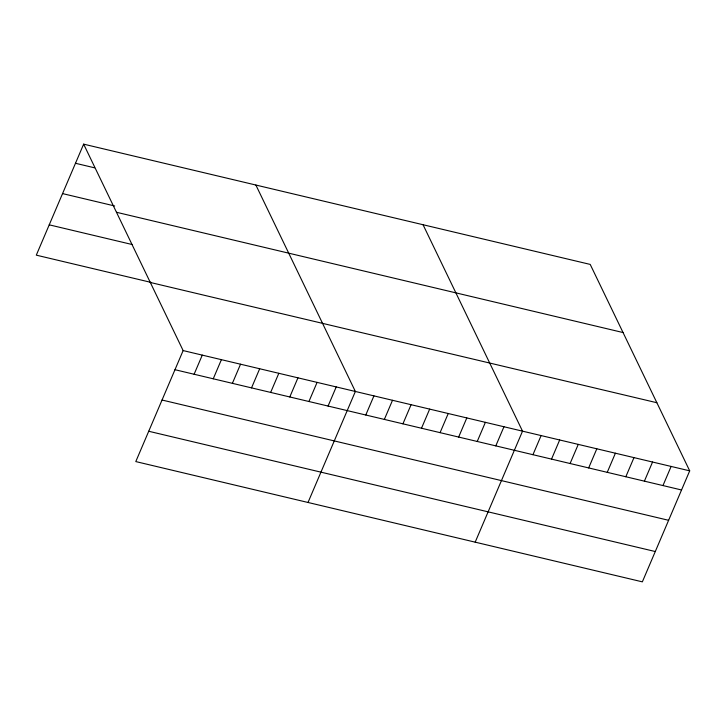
<?xml version="1.0" encoding="UTF-8"?>
<svg xmlns="http://www.w3.org/2000/svg" width="726" height="726" viewBox="0 0 726 726"><rect width="100%" height="100%" fill="white"/><g stroke="black" fill="none" stroke-linecap="round" stroke-linejoin="round"><path stroke-width="1.09" d="M83.644 144.147L183.133 350.576L135.789 461.582L642.356 581.853L689.7 470.847L590.211 264.418L83.644 144.147L36.3 255.153L151.126 282.414M194.105 374.253L202.273 355.123M213.244 378.8L221.403 359.66M232.384 383.337L240.542 364.207M251.523 387.884L259.681 368.754M270.653 392.43L278.82 373.291M289.792 396.968L297.95 377.838M308.931 401.514L317.09 382.384M328.07 406.061L336.229 386.922M308.015 502.474L355.368 391.468L255.879 185.039M365.777 415.009L373.935 395.879M384.353 419.419L392.512 400.289M402.93 423.83L411.088 404.7M421.497 428.24L429.665 409.11M440.074 432.651L448.232 413.521M458.65 437.061L466.809 417.931M477.227 441.472L485.385 422.341M495.794 445.882L503.962 426.752M475.185 542.159L522.529 431.162L423.049 224.733M532.948 454.703L541.106 435.573M551.524 459.113L559.682 439.974M570.091 463.524L578.259 444.385M588.668 467.925L596.826 448.795M607.245 472.336L615.403 453.205M625.821 476.746L633.98 457.616M644.389 481.157L652.556 462.026M662.965 485.567L671.123 466.437M75.486 163.277L94.625 167.824M62.554 193.597L114.654 205.966M116.478 212.273L623.044 332.544M49.232 224.833L132.159 244.526M150.3 282.459L656.867 402.73M183.133 350.576L689.7 470.847M174.975 369.706L681.542 489.977M162.043 400.026L668.61 520.297M148.721 431.262L655.288 551.533"/></g></svg>
